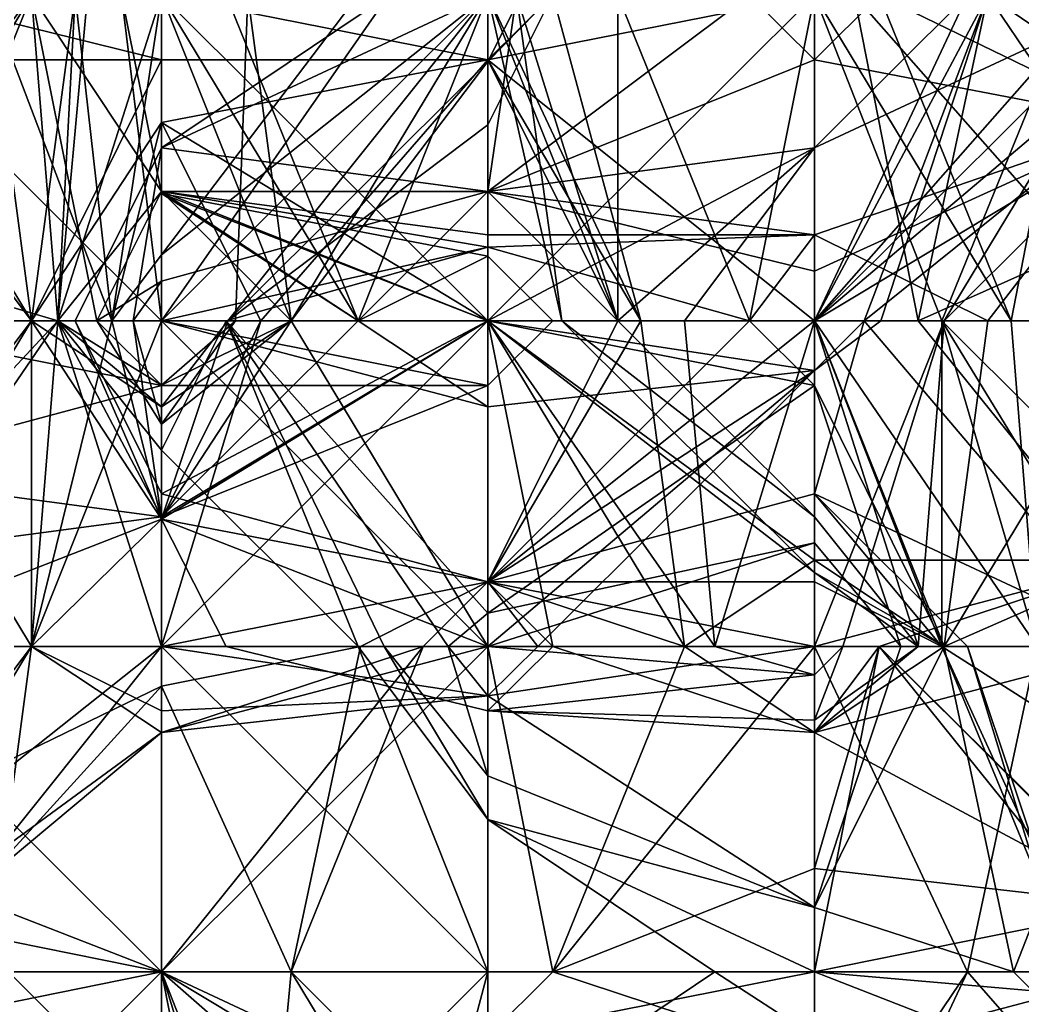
# Model space of a CAD drawing. Header units: metres. Extents: x 15 to 162, y 15 to 204.
# Drawn here: x 125.46 to 144.2, y 90.61 to 109.04 of the extents above; entities that cross this region are included whole.
import ezdxf

# ---------------------------------------------------------------- set-up
doc = ezdxf.new("R2010")
doc.units = ezdxf.units.M

msp = doc.modelspace()

# ---------------------------------------------------------------- linework, layer by layer
at = {"layer": 'fALFF_NINET_XXX_pre-post.nii', "color": 116, "linetype": 'CONTINUOUS'}
for points in [[(127.35656, 109.5, 23.612904), (122, 109.5, 18.429132), (128.1, 103.416664, 22.44163)], [(122, 109.5, 18.429132), (122, 103.416664, 20.847708), (128.1, 103.416664, 22.44163)], [(122, 104.65234, 112.16129), (125.67441, 109.5, 112.16129), (126.16258, 103.416664, 106.258064)], [(122, 103.416664, 115.75857), (125.67441, 109.5, 112.16129), (122, 104.65234, 112.16129)], [(122, 103.416664, 115.75857), (123.21031, 103.416664, 118.064514), (125.67441, 109.5, 112.16129)], [(122, 108.29299, 123.96774), (128.1, 108.29299, 129.87097), (123.21031, 109.5, 123.96774)], [(125.67441, 103.416664, 141.67741), (122, 109.5, 144.44263), (124.857376, 109.5, 141.67741)], [(122, 103.416664, 145.23329), (122, 109.5, 144.44263), (125.67441, 103.416664, 141.67741)], [(123.21031, 103.416664, 118.064514), (125.67441, 109.5, 118.064514), (125.67441, 109.5, 112.16129)], [(123.21031, 109.5, 123.96774), (125.67441, 109.5, 118.064514), (123.21031, 103.416664, 118.064514)], [(123.21031, 109.5, 123.96774), (128.1, 108.29299, 129.87097), (128.1, 109.5, 128.69969)], [(128.1, 109.5, 136.94547), (127.1707, 103.416664, 135.7742), (124.857376, 109.5, 141.67741)], [(124.857376, 109.5, 141.67741), (127.1707, 103.416664, 135.7742), (125.67441, 103.416664, 141.67741)], [(126.48717, 109.5, 59.032257), (127.1707, 103.416664, 53.129032), (125.67441, 103.416664, 59.032257)], [(125.67441, 103.416664, 59.032257), (126.16258, 103.416664, 64.935486), (126.48717, 109.5, 59.032257)], [(126.16258, 103.416664, 64.935486), (125.67441, 109.5, 64.935486), (126.48717, 109.5, 59.032257)], [(128.1, 105.83563, 70.83871), (128.1, 109.5, 67.28283), (125.67441, 109.5, 64.935486)], [(128.1, 105.83563, 70.83871), (125.67441, 109.5, 64.935486), (126.89195, 103.416664, 70.83871)], [(126.89195, 103.416664, 70.83871), (125.67441, 109.5, 64.935486), (126.16258, 103.416664, 64.935486)], [(125.67441, 109.5, 112.16129), (126.718605, 109.5, 106.258064), (126.16258, 103.416664, 106.258064)], [(128.1, 109.5, 101.52611), (128.1, 103.416664, 103.91071), (126.16258, 103.416664, 106.258064)], [(126.718605, 109.5, 106.258064), (128.1, 109.5, 101.52611), (126.16258, 103.416664, 106.258064)], [(128.1, 109.5, 56.684914), (127.1707, 103.416664, 53.129032), (126.48717, 109.5, 59.032257)], [(128.1, 109.5, 56.684914), (128.1, 104.65234, 53.129032), (127.1707, 103.416664, 53.129032)], [(128.1, 109.5, 136.94547), (128.1, 107.123695, 135.7742), (127.1707, 103.416664, 135.7742)], [(127.35656, 109.5, 23.612904), (128.1, 103.416664, 22.44163), (128.1, 105.79297, 23.612904)], [(128.1, 105.79297, 23.612904), (128.1, 109.5, 24.332357), (127.35656, 109.5, 23.612904)], [(134.2, 109.5, 25.960249), (128.1, 109.5, 24.332357), (131.7744, 103.416664, 29.516129)], [(128.1, 109.5, 24.332357), (128.1, 105.79297, 23.612904), (131.7744, 103.416664, 29.516129)], [(128.1, 104.65234, 53.129032), (131.7744, 109.5, 53.129032), (134.2, 109.5, 51.25411)], [(128.1, 104.65234, 53.129032), (134.2, 109.5, 51.25411), (128.1, 103.416664, 52.529488)], [(129.33907, 103.416664, 53.129032), (128.1, 103.416664, 52.529488), (134.2, 109.5, 51.25411)], [(131.7744, 109.5, 53.129032), (128.1, 104.65234, 53.129032), (128.1, 109.5, 56.684914)], [(128.1, 109.5, 67.28283), (128.1, 105.83563, 70.83871), (130.52559, 103.416664, 70.83871)], [(128.1, 109.5, 67.28283), (130.52559, 103.416664, 70.83871), (129.71283, 109.5, 64.935486)], [(134.2, 109.5, 81.44607), (128.1, 106.65044, 82.645164), (132.3414, 109.5, 82.645164)], [(134.2, 109.5, 81.44607), (134.2, 105.83563, 76.741936), (128.1, 106.65044, 82.645164)], [(132.3414, 109.5, 82.645164), (128.1, 106.65044, 82.645164), (128.1, 103.416664, 83.981995)], [(132.3414, 109.5, 82.645164), (128.1, 103.416664, 83.981995), (134.2, 109.5, 83.54448)], [(134.2, 109.5, 83.54448), (128.1, 103.416664, 83.981995), (134.2, 103.416664, 85.783195)], [(131.7744, 103.416664, 100.354836), (128.1, 109.5, 101.52611), (129.31032, 109.5, 100.354836)], [(128.1, 103.416664, 103.91071), (128.1, 109.5, 101.52611), (131.7744, 103.416664, 100.354836)], [(128.1, 109.5, 128.69969), (134.2, 108.29299, 129.87097), (134.2, 109.5, 128.69969)], [(128.1, 108.29299, 129.87097), (134.2, 108.29299, 129.87097), (128.1, 109.5, 128.69969)], [(128.1, 107.123695, 135.7742), (128.1, 109.5, 136.94547), (134.2, 103.416664, 138.5394)], [(128.1, 109.5, 136.94547), (134.2, 109.5, 136.94547), (134.2, 103.416664, 138.5394)], [(129.31032, 109.5, 100.354836), (134.2, 109.5, 97.21681), (131.7744, 103.416664, 100.354836)], [(134.2, 107.08103, 53.129032), (129.33907, 103.416664, 53.129032), (134.2, 109.5, 51.25411)], [(129.71283, 109.5, 64.935486), (129.48138, 103.416664, 64.935486), (130.52559, 103.416664, 59.032257)], [(129.71283, 109.5, 64.935486), (130.52559, 103.416664, 70.83871), (129.48138, 103.416664, 64.935486)], [(134.2, 109.5, 59.751713), (129.71283, 109.5, 64.935486), (130.52559, 103.416664, 59.032257)], [(134.2, 109.5, 59.751713), (130.52559, 103.416664, 59.032257), (134.2, 108.26432, 59.032257)], [(134.2, 109.5, 25.960249), (131.7744, 103.416664, 29.516129), (134.2, 105.83563, 29.516129)], [(134.2, 109.5, 97.21681), (134.2, 103.416664, 98.79404), (131.7744, 103.416664, 100.354836)], [(140.3, 108.29299, 23.612904), (139.08969, 109.5, 23.612904), (134.2, 105.83563, 29.516129)], [(134.2, 105.83563, 29.516129), (139.08969, 109.5, 23.612904), (134.2, 109.5, 25.960249)], [(134.2, 107.08103, 53.129032), (134.2, 109.5, 51.25411), (135.40805, 109.5, 53.129032)], [(134.2, 108.26432, 59.032257), (134.2, 107.08103, 53.129032), (135.40805, 109.5, 53.129032)], [(134.81953, 109.5, 59.032257), (134.2, 108.26432, 59.032257), (135.40805, 109.5, 53.129032)], [(134.2, 108.26432, 59.032257), (134.81953, 109.5, 59.032257), (134.2, 109.5, 59.751713)], [(134.2, 105.83563, 76.741936), (134.2, 109.5, 81.44607), (134.73102, 109.5, 82.645164)], [(134.2, 105.83563, 76.741936), (134.73102, 109.5, 82.645164), (136.6256, 103.416664, 76.741936)], [(135.58139, 103.416664, 82.645164), (134.73102, 109.5, 82.645164), (134.2, 109.5, 83.54448)], [(134.2, 103.416664, 85.783195), (135.58139, 103.416664, 82.645164), (134.2, 109.5, 83.54448)], [(140.3, 103.416664, 99.15575), (134.2, 103.416664, 98.79404), (140.3, 109.5, 97.21681)], [(140.3, 109.5, 97.21681), (134.2, 103.416664, 98.79404), (134.2, 109.5, 97.21681)], [(134.2, 109.5, 128.69969), (134.2, 108.29299, 129.87097), (136.6256, 103.416664, 129.87097)], [(134.2, 109.5, 128.69969), (136.6256, 103.416664, 129.87097), (136.6256, 109.5, 123.96774)], [(137.05737, 103.416664, 135.7742), (135.41031, 109.5, 135.7742), (134.2, 108.29299, 129.87097)], [(135.41031, 109.5, 135.7742), (140.3, 109.5, 131.04224), (134.2, 108.29299, 129.87097)], [(140.3, 109.5, 131.04224), (140.3, 103.416664, 133.42685), (134.2, 108.29299, 129.87097)], [(137.05737, 103.416664, 135.7742), (134.2, 109.5, 136.94547), (135.41031, 109.5, 135.7742)], [(134.2, 103.416664, 138.5394), (134.2, 109.5, 136.94547), (137.05737, 103.416664, 135.7742)], [(136.6256, 103.416664, 76.741936), (134.73102, 109.5, 82.645164), (135.58139, 103.416664, 82.645164)], [(136.6256, 109.5, 123.96774), (139.08969, 103.416664, 123.96774), (140.3, 109.5, 119.26361)], [(136.6256, 109.5, 123.96774), (136.6256, 103.416664, 129.87097), (139.08969, 103.416664, 123.96774)], [(140.3, 108.29299, 23.612904), (140.3, 109.5, 22.44163), (139.08969, 109.5, 23.612904)], [(140.3, 109.5, 119.26361), (139.08969, 103.416664, 123.96774), (140.3, 103.416664, 122.79647)], [(140.3, 108.29299, 23.612904), (141.51031, 109.5, 23.612904), (140.3, 109.5, 22.44163)], [(141.51031, 109.5, 23.612904), (140.3, 108.29299, 23.612904), (146.4, 107.123695, 29.516129)], [(140.3, 106.65044, 70.83871), (143.15738, 109.5, 70.83871), (146.4, 109.5, 69.66964)], [(140.3, 106.65044, 70.83871), (146.4, 109.5, 69.66964), (140.3, 103.416664, 69.27791)], [(142.7256, 103.416664, 70.83871), (140.3, 103.416664, 69.27791), (146.4, 109.5, 69.66964)], [(146.4, 108.57324, 76.741936), (145.65656, 109.5, 76.741936), (140.3, 103.416664, 73.18605)], [(140.3, 106.65044, 70.83871), (140.3, 103.416664, 73.18605), (143.15738, 109.5, 70.83871)], [(145.65656, 109.5, 76.741936), (143.15738, 109.5, 70.83871), (140.3, 103.416664, 73.18605)], [(143.54263, 109.5, 100.354836), (141.53906, 103.416664, 100.354836), (140.3, 103.416664, 99.15575)], [(140.3, 109.5, 97.21681), (143.54263, 109.5, 100.354836), (140.3, 103.416664, 99.15575)], [(142.68282, 103.416664, 123.96774), (140.3, 109.5, 119.26361), (140.3, 103.416664, 122.79647)], [(142.68282, 103.416664, 123.96774), (145.16093, 109.5, 123.96774), (140.3, 109.5, 119.26361)], [(143.97441, 103.416664, 129.87097), (140.3, 109.5, 131.04224), (141.51031, 109.5, 129.87097)], [(140.3, 103.416664, 133.42685), (140.3, 109.5, 131.04224), (143.97441, 103.416664, 129.87097)], [(143.54263, 109.5, 112.16129), (141.04344, 109.5, 118.064514), (142.23743, 103.416664, 118.064514)], [(142.23743, 103.416664, 118.064514), (141.04344, 109.5, 118.064514), (146.4, 103.416664, 123.06842)], [(141.04344, 109.5, 118.064514), (146.4, 109.5, 123.24828), (146.4, 103.416664, 123.06842)], [(146.4, 107.56787, 106.258064), (141.2293, 103.416664, 106.258064), (143.54263, 109.5, 100.354836)], [(141.2293, 103.416664, 106.258064), (141.53906, 103.416664, 100.354836), (143.54263, 109.5, 100.354836)], [(141.51031, 109.5, 23.612904), (146.4, 107.123695, 29.516129), (146.4, 109.5, 28.344852)], [(143.97441, 103.416664, 129.87097), (141.51031, 109.5, 129.87097), (145.16093, 109.5, 123.96774)], [(146.4, 105.27018, 112.16129), (143.54263, 109.5, 112.16129), (142.23743, 103.416664, 118.064514)], [(142.68282, 103.416664, 123.96774), (143.97441, 103.416664, 129.87097), (145.16093, 109.5, 123.96774)], [(146.4, 107.08103, 70.83871), (142.7256, 103.416664, 70.83871), (146.4, 109.5, 69.66964)], [(146.4, 107.56787, 106.258064), (143.54263, 109.5, 100.354836), (146.4, 109.5, 103.12004)], [(146.4, 105.27018, 112.16129), (146.4, 109.5, 109.39609), (143.54263, 109.5, 112.16129)], [(146.4, 107.08103, 70.83871), (146.4, 108.57324, 76.741936), (140.3, 103.416664, 73.18605)], [(122, 108.29299, 123.96774), (125.67441, 103.416664, 129.87097), (128.1, 108.29299, 129.87097)], [(122, 108.29299, 123.96774), (122, 103.416664, 126.315094), (125.67441, 103.416664, 129.87097)], [(128.1, 108.29299, 129.87097), (125.67441, 103.416664, 129.87097), (128.1, 107.123695, 135.7742)], [(129.95859, 103.416664, 135.7742), (134.2, 108.29299, 129.87097), (128.1, 107.123695, 135.7742)], [(128.1, 107.123695, 135.7742), (134.2, 108.29299, 129.87097), (128.1, 108.29299, 129.87097)], [(129.33907, 103.416664, 53.129032), (134.2, 108.26432, 59.032257), (130.52559, 103.416664, 59.032257)], [(129.33907, 103.416664, 53.129032), (134.2, 107.08103, 53.129032), (134.2, 108.26432, 59.032257)], [(129.95859, 103.416664, 135.7742), (134.2, 103.416664, 133.00899), (134.2, 108.29299, 129.87097)], [(140.3, 108.29299, 23.612904), (134.2, 105.83563, 29.516129), (140.3, 104.34342, 29.516129)], [(137.05737, 103.416664, 135.7742), (134.2, 108.29299, 129.87097), (134.2, 103.416664, 133.00899)], [(136.6256, 103.416664, 129.87097), (134.2, 108.29299, 129.87097), (140.3, 103.416664, 133.42685)], [(140.3, 108.29299, 23.612904), (140.3, 104.34342, 29.516129), (146.4, 107.123695, 29.516129)], [(146.4, 103.416664, 111.26197), (141.2293, 103.416664, 106.258064), (146.4, 107.56787, 106.258064)], [(125.67441, 103.416664, 129.87097), (127.1707, 103.416664, 135.7742), (128.1, 107.123695, 135.7742)], [(128.1, 107.123695, 135.7742), (134.2, 103.416664, 138.5394), (129.95859, 103.416664, 135.7742)], [(143.54263, 103.416664, 35.419353), (146.4, 107.123695, 29.516129), (140.3, 105.02509, 35.419353)], [(140.3, 105.02509, 35.419353), (146.4, 107.123695, 29.516129), (140.3, 104.34342, 29.516129)], [(146.4, 107.08103, 70.83871), (140.3, 103.416664, 73.18605), (142.7256, 103.416664, 70.83871)], [(143.54263, 103.416664, 35.419353), (146.4, 103.416664, 31.314768), (146.4, 107.123695, 29.516129)], [(127.56898, 103.416664, 76.741936), (126.48717, 103.416664, 82.645164), (128.1, 106.65044, 82.645164)], [(126.48717, 103.416664, 82.645164), (128.1, 103.416664, 83.981995), (128.1, 106.65044, 82.645164)], [(128.1, 104.15808, 76.741936), (127.56898, 103.416664, 76.741936), (128.1, 106.65044, 82.645164)], [(134.2, 105.83563, 76.741936), (128.1, 104.15808, 76.741936), (128.1, 106.65044, 82.645164)], [(136.6256, 103.416664, 76.741936), (140.3, 106.65044, 70.83871), (134.2, 105.83563, 76.741936)], [(137.8744, 103.416664, 70.83871), (134.2, 103.416664, 74.39459), (140.3, 106.65044, 70.83871)], [(134.2, 103.416664, 74.39459), (134.2, 105.83563, 76.741936), (140.3, 106.65044, 70.83871)], [(136.6256, 103.416664, 76.741936), (140.3, 103.416664, 73.18605), (140.3, 106.65044, 70.83871)], [(140.3, 103.416664, 69.27791), (137.8744, 103.416664, 70.83871), (140.3, 106.65044, 70.83871)], [(128.1, 103.416664, 33.07201), (126.16258, 103.416664, 35.419353), (128.1, 105.83563, 35.419353)], [(126.16258, 103.416664, 35.419353), (128.1, 103.416664, 40.151306), (128.1, 105.83563, 35.419353)], [(128.1, 105.83563, 70.83871), (126.89195, 103.416664, 70.83871), (128.1, 104.15808, 76.741936)], [(131.7744, 103.416664, 29.516129), (128.1, 103.416664, 33.07201), (128.1, 105.83563, 35.419353)], [(131.7744, 103.416664, 29.516129), (128.1, 105.83563, 35.419353), (134.2, 105.83563, 29.516129)], [(134.2, 105.83563, 29.516129), (128.1, 105.83563, 35.419353), (134.2, 105.02509, 35.419353)], [(128.1, 103.416664, 40.151306), (134.2, 104.79428, 41.322582), (128.1, 105.83563, 35.419353)], [(128.1, 105.83563, 35.419353), (134.2, 104.79428, 41.322582), (134.2, 105.02509, 35.419353)], [(134.2, 103.416664, 74.39459), (130.52559, 103.416664, 70.83871), (128.1, 105.83563, 70.83871)], [(134.2, 103.416664, 74.39459), (128.1, 105.83563, 70.83871), (134.2, 105.83563, 76.741936)], [(134.2, 105.83563, 76.741936), (128.1, 105.83563, 70.83871), (128.1, 104.15808, 76.741936)], [(134.2, 103.416664, 22.44163), (128.1, 105.79297, 23.612904), (128.1, 103.416664, 22.44163)], [(134.2, 104.62367, 23.612904), (128.1, 105.79297, 23.612904), (134.2, 103.416664, 22.44163)], [(128.1, 105.79297, 23.612904), (134.2, 104.62367, 23.612904), (131.7744, 103.416664, 29.516129)], [(140.3, 104.34342, 29.516129), (134.2, 105.83563, 29.516129), (140.3, 105.02509, 35.419353)], [(134.2, 105.83563, 29.516129), (134.2, 105.02509, 35.419353), (140.3, 105.02509, 35.419353)], [(146.4, 105.27018, 112.16129), (142.23743, 103.416664, 118.064514), (146.4, 103.416664, 113.06061)], [(139.08969, 103.416664, 41.322582), (140.3, 105.02509, 35.419353), (134.2, 104.79428, 41.322582)], [(134.2, 104.79428, 41.322582), (140.3, 105.02509, 35.419353), (134.2, 105.02509, 35.419353)], [(139.08969, 103.416664, 41.322582), (140.3, 103.416664, 40.151306), (140.3, 105.02509, 35.419353)], [(143.54263, 103.416664, 35.419353), (140.3, 105.02509, 35.419353), (140.3, 103.416664, 40.151306)], [(128.1, 103.416664, 40.151306), (129.31032, 103.416664, 41.322582), (134.2, 104.79428, 41.322582)], [(129.31032, 103.416664, 41.322582), (134.2, 103.416664, 42.659412), (134.2, 104.79428, 41.322582)], [(139.08969, 103.416664, 41.322582), (134.2, 104.79428, 41.322582), (134.2, 103.416664, 42.659412)], [(122, 104.65234, 112.16129), (126.16258, 103.416664, 106.258064), (122, 103.416664, 111.26197)], [(128.1, 103.416664, 52.529488), (127.1707, 103.416664, 53.129032), (128.1, 104.65234, 53.129032)], [(134.2, 103.416664, 24.78418), (131.7744, 103.416664, 29.516129), (134.2, 104.62367, 23.612904)], [(135.41031, 103.416664, 23.612904), (134.2, 104.62367, 23.612904), (134.2, 103.416664, 22.44163)], [(135.41031, 103.416664, 23.612904), (134.2, 103.416664, 24.78418), (134.2, 104.62367, 23.612904)], [(126.89195, 103.416664, 70.83871), (127.56898, 103.416664, 76.741936), (128.1, 104.15808, 76.741936)], [(122, 103.416664, 20.847708), (128.1, 102.20966, 23.612904), (128.1, 103.416664, 22.44163)], [(122, 100.5671, 23.612904), (128.1, 102.20966, 23.612904), (122, 103.416664, 20.847708)], [(128.1, 99.7523, 29.516129), (122, 98.94176, 29.516129), (126.16258, 103.416664, 35.419353)], [(122, 98.94176, 29.516129), (122, 97.333336, 31.863476), (126.16258, 103.416664, 35.419353)], [(122, 97.333336, 31.863476), (128.1, 97.333336, 31.863476), (126.16258, 103.416664, 35.419353)], [(125.67441, 97.333336, 106.258064), (122, 103.416664, 111.26197), (126.16258, 103.416664, 106.258064)], [(122, 97.333336, 109.81394), (122, 103.416664, 111.26197), (125.67441, 97.333336, 106.258064)], [(122, 98.56901, 129.87097), (125.67441, 103.416664, 129.87097), (122, 103.416664, 126.315094)], [(128.1, 99.70963, 135.7742), (125.67441, 103.416664, 129.87097), (122, 97.333336, 131.07005)], [(122, 98.56901, 129.87097), (122, 97.333336, 131.07005), (125.67441, 103.416664, 129.87097)], [(125.67441, 97.333336, 141.67741), (122, 103.416664, 145.23329), (125.67441, 103.416664, 141.67741)], [(122, 97.333336, 145.23329), (122, 103.416664, 145.23329), (125.67441, 97.333336, 141.67741)], [(128.1, 99.70963, 53.129032), (128.1, 101.80824, 59.032257), (125.67441, 103.416664, 59.032257)], [(127.1707, 103.416664, 53.129032), (128.1, 99.70963, 53.129032), (125.67441, 103.416664, 59.032257)], [(125.67441, 103.416664, 59.032257), (128.1, 101.80824, 59.032257), (126.16258, 103.416664, 64.935486)], [(128.1, 103.416664, 103.91071), (128.1, 97.333336, 104.921234), (125.67441, 97.333336, 106.258064)], [(126.16258, 103.416664, 106.258064), (128.1, 103.416664, 103.91071), (125.67441, 97.333336, 106.258064)], [(128.1, 99.70963, 135.7742), (127.1707, 103.416664, 135.7742), (125.67441, 103.416664, 129.87097)], [(128.1, 99.70963, 135.7742), (125.67441, 97.333336, 141.67741), (127.1707, 103.416664, 135.7742)], [(127.1707, 103.416664, 135.7742), (125.67441, 97.333336, 141.67741), (125.67441, 103.416664, 141.67741)], [(128.1, 99.7523, 29.516129), (126.16258, 103.416664, 35.419353), (128.1, 103.416664, 33.07201)], [(128.1, 100.9977, 35.419353), (126.16258, 103.416664, 35.419353), (128.1, 97.333336, 31.863476)], [(128.1, 100.9977, 35.419353), (128.1, 103.416664, 40.151306), (126.16258, 103.416664, 35.419353)], [(128.1, 101.80824, 59.032257), (128.1, 102.21192, 64.935486), (126.16258, 103.416664, 64.935486)], [(126.16258, 103.416664, 64.935486), (128.1, 102.21192, 64.935486), (126.89195, 103.416664, 70.83871)], [(128.1, 99.70963, 76.741936), (128.1, 100.1829, 82.645164), (126.48717, 103.416664, 82.645164)], [(127.56898, 103.416664, 76.741936), (128.1, 99.70963, 76.741936), (126.48717, 103.416664, 82.645164)], [(128.1, 100.1829, 82.645164), (128.1, 103.416664, 83.981995), (126.48717, 103.416664, 82.645164)], [(128.1, 102.21192, 64.935486), (128.1, 101.48454, 70.83871), (126.89195, 103.416664, 70.83871)], [(126.89195, 103.416664, 70.83871), (128.1, 101.48454, 70.83871), (127.56898, 103.416664, 76.741936)], [(128.1, 103.416664, 52.529488), (128.1, 99.70963, 53.129032), (127.1707, 103.416664, 53.129032)], [(128.1, 101.48454, 70.83871), (128.1, 99.70963, 76.741936), (127.56898, 103.416664, 76.741936)], [(128.1, 103.416664, 22.44163), (134.2, 102.20966, 23.612904), (134.2, 103.416664, 22.44163)], [(128.1, 102.20966, 23.612904), (134.2, 102.20966, 23.612904), (128.1, 103.416664, 22.44163)], [(134.2, 103.416664, 24.78418), (128.1, 99.7523, 29.516129), (131.7744, 103.416664, 29.516129)], [(134.2, 103.416664, 24.78418), (134.2, 102.20966, 23.612904), (128.1, 99.7523, 29.516129)], [(128.1, 99.7523, 29.516129), (128.1, 103.416664, 33.07201), (131.7744, 103.416664, 29.516129)], [(128.1, 100.9977, 35.419353), (129.31032, 103.416664, 41.322582), (128.1, 103.416664, 40.151306)], [(128.1, 100.9977, 35.419353), (131.7744, 97.333336, 35.419353), (129.31032, 103.416664, 41.322582)], [(128.1, 103.416664, 52.529488), (129.33907, 103.416664, 53.129032), (128.1, 99.70963, 53.129032)], [(128.1, 101.80824, 59.032257), (128.1, 99.70963, 53.129032), (129.33907, 103.416664, 53.129032)], [(130.52559, 103.416664, 59.032257), (128.1, 101.80824, 59.032257), (129.33907, 103.416664, 53.129032)], [(128.1, 102.21192, 64.935486), (128.1, 101.80824, 59.032257), (130.52559, 103.416664, 59.032257)], [(129.48138, 103.416664, 64.935486), (128.1, 102.21192, 64.935486), (130.52559, 103.416664, 59.032257)], [(128.1, 101.48454, 70.83871), (128.1, 102.21192, 64.935486), (129.48138, 103.416664, 64.935486)], [(130.52559, 103.416664, 70.83871), (128.1, 101.48454, 70.83871), (129.48138, 103.416664, 64.935486)], [(130.52559, 103.416664, 70.83871), (134.2, 97.333336, 73.603905), (128.1, 99.70963, 76.741936)], [(130.52559, 103.416664, 70.83871), (128.1, 99.70963, 76.741936), (128.1, 101.48454, 70.83871)], [(128.1, 100.1829, 82.645164), (134.2, 98.54034, 82.645164), (134.2, 103.416664, 85.783195)], [(128.1, 103.416664, 83.981995), (128.1, 100.1829, 82.645164), (134.2, 103.416664, 85.783195)], [(134.2, 101.80824, 100.354836), (128.1, 103.416664, 103.91071), (131.7744, 103.416664, 100.354836)], [(134.2, 101.80824, 100.354836), (134.2, 97.333336, 105.538605), (128.1, 103.416664, 103.91071)], [(134.2, 97.333336, 105.538605), (128.1, 97.333336, 104.921234), (128.1, 103.416664, 103.91071)], [(134.2, 103.416664, 133.00899), (129.95859, 103.416664, 135.7742), (128.1, 99.70963, 135.7742)], [(134.2, 98.54034, 129.87097), (134.2, 103.416664, 133.00899), (128.1, 99.70963, 135.7742)], [(129.95859, 103.416664, 135.7742), (128.1, 97.333336, 136.94547), (128.1, 99.70963, 135.7742)], [(129.95859, 103.416664, 135.7742), (134.2, 103.416664, 138.5394), (128.1, 97.333336, 136.94547)], [(134.2, 103.416664, 138.5394), (134.2, 97.333336, 139.33008), (128.1, 97.333336, 136.94547)], [(131.7744, 97.333336, 35.419353), (132.26257, 97.333336, 41.322582), (129.31032, 103.416664, 41.322582)], [(134.2, 97.95117, 47.225807), (134.2, 103.416664, 42.659412), (129.31032, 103.416664, 41.322582)], [(134.2, 97.95117, 47.225807), (129.31032, 103.416664, 41.322582), (133.45656, 97.333336, 47.225807)], [(133.45656, 97.333336, 47.225807), (129.31032, 103.416664, 41.322582), (132.26257, 97.333336, 41.322582)], [(130.52559, 103.416664, 70.83871), (134.2, 103.416664, 74.39459), (134.2, 97.333336, 73.603905)], [(134.2, 103.416664, 98.79404), (134.2, 101.80824, 100.354836), (131.7744, 103.416664, 100.354836)], [(134.2, 102.20966, 23.612904), (135.41031, 103.416664, 23.612904), (134.2, 103.416664, 22.44163)], [(134.2, 102.20966, 23.612904), (134.2, 103.416664, 24.78418), (135.41031, 103.416664, 23.612904)], [(134.2, 103.416664, 42.659412), (140.3, 102.20966, 41.322582), (139.08969, 103.416664, 41.322582)], [(134.2, 103.416664, 42.659412), (134.2, 97.95117, 47.225807), (140.3, 102.20966, 41.322582)], [(134.2, 103.416664, 74.39459), (138.4414, 97.333336, 70.83871), (134.2, 97.333336, 73.603905)], [(134.2, 103.416664, 74.39459), (137.8744, 103.416664, 70.83871), (138.4414, 97.333336, 70.83871)], [(135.41031, 97.333336, 82.645164), (137.8744, 97.333336, 88.548386), (134.2, 103.416664, 85.783195)], [(135.41031, 97.333336, 82.645164), (134.2, 103.416664, 85.783195), (134.2, 98.54034, 82.645164)], [(137.8744, 97.333336, 88.548386), (140.3, 98.94176, 88.548386), (134.2, 103.416664, 85.783195)], [(135.58139, 103.416664, 82.645164), (134.2, 103.416664, 85.783195), (140.3, 98.71095, 82.645164)], [(140.3, 98.94176, 88.548386), (140.3, 98.71095, 82.645164), (134.2, 103.416664, 85.783195)], [(134.2, 103.416664, 98.79404), (140.3, 103.416664, 99.15575), (140.3, 102.48991, 100.354836)], [(134.2, 101.80824, 100.354836), (134.2, 103.416664, 98.79404), (140.3, 102.48991, 100.354836)], [(140.3, 103.416664, 122.79647), (139.08969, 103.416664, 123.96774), (134.2, 98.54034, 123.96774)], [(140.3, 103.416664, 122.79647), (134.2, 98.54034, 123.96774), (140.3, 98.54034, 118.064514)], [(134.2, 98.54034, 129.87097), (134.2, 98.54034, 123.96774), (139.08969, 103.416664, 123.96774)], [(136.6256, 103.416664, 129.87097), (134.2, 98.54034, 129.87097), (139.08969, 103.416664, 123.96774)], [(140.3, 103.416664, 133.42685), (140.3, 97.333336, 133.89928), (134.2, 98.54034, 129.87097)], [(140.3, 103.416664, 133.42685), (134.2, 98.54034, 129.87097), (136.6256, 103.416664, 129.87097)], [(134.2, 103.416664, 133.00899), (134.2, 98.54034, 129.87097), (137.05737, 103.416664, 135.7742)], [(137.8744, 97.333336, 135.7742), (137.05737, 103.416664, 135.7742), (134.2, 98.54034, 129.87097)], [(137.8744, 97.333336, 135.7742), (134.2, 103.416664, 138.5394), (137.05737, 103.416664, 135.7742)], [(134.2, 97.333336, 139.33008), (134.2, 103.416664, 138.5394), (137.8744, 97.333336, 135.7742)], [(135.58139, 103.416664, 82.645164), (140.3, 99.7523, 76.741936), (136.6256, 103.416664, 76.741936)], [(135.58139, 103.416664, 82.645164), (140.3, 98.71095, 82.645164), (140.3, 99.7523, 76.741936)], [(140.3, 103.416664, 73.18605), (136.6256, 103.416664, 76.741936), (140.3, 99.7523, 76.741936)], [(137.8744, 103.416664, 70.83871), (140.3, 103.416664, 69.27791), (138.4414, 97.333336, 70.83871)], [(140.3, 103.416664, 69.27791), (140.3, 97.333336, 69.63962), (138.4414, 97.333336, 70.83871)], [(140.3, 103.416664, 40.151306), (139.08969, 103.416664, 41.322582), (140.3, 102.20966, 41.322582)], [(140.3, 103.416664, 40.151306), (140.3, 102.20966, 41.322582), (142.7256, 97.333336, 41.322582)], [(140.3, 103.416664, 40.151306), (142.7256, 97.333336, 41.322582), (143.54263, 103.416664, 35.419353)], [(142.7256, 103.416664, 70.83871), (140.83102, 97.333336, 70.83871), (140.3, 97.333336, 69.63962)], [(140.3, 103.416664, 69.27791), (142.7256, 103.416664, 70.83871), (140.3, 97.333336, 69.63962)], [(140.3, 103.416664, 73.18605), (140.3, 99.7523, 76.741936), (142.23743, 97.333336, 76.741936)], [(140.3, 103.416664, 73.18605), (142.23743, 97.333336, 76.741936), (142.7256, 103.416664, 70.83871)], [(140.3, 103.416664, 99.15575), (141.53906, 103.416664, 100.354836), (140.3, 102.48991, 100.354836)], [(140.3, 102.48991, 106.258064), (140.3, 102.48991, 100.354836), (141.53906, 103.416664, 100.354836)], [(141.2293, 103.416664, 106.258064), (140.3, 102.48991, 106.258064), (141.53906, 103.416664, 100.354836)], [(141.2293, 103.416664, 106.258064), (146.4, 97.333336, 110.82446), (140.3, 100.1829, 112.16129)], [(141.2293, 103.416664, 106.258064), (140.3, 100.1829, 112.16129), (140.3, 102.48991, 106.258064)], [(142.68282, 97.333336, 118.064514), (140.3, 103.416664, 122.79647), (140.3, 98.54034, 118.064514)], [(142.68282, 97.333336, 118.064514), (142.68282, 103.416664, 123.96774), (140.3, 103.416664, 122.79647)], [(144.46259, 97.333336, 129.87097), (140.3, 103.416664, 133.42685), (143.97441, 103.416664, 129.87097)], [(140.3, 97.333336, 133.89928), (140.3, 103.416664, 133.42685), (144.46259, 97.333336, 129.87097)], [(142.7256, 103.416664, 70.83871), (142.23743, 97.333336, 76.741936), (140.83102, 97.333336, 70.83871)], [(141.2293, 103.416664, 106.258064), (146.4, 103.416664, 111.26197), (146.4, 97.333336, 110.82446)], [(142.23743, 103.416664, 118.064514), (146.4, 98.26009, 118.064514), (146.4, 103.416664, 113.06061)], [(146.4, 98.26009, 118.064514), (142.23743, 103.416664, 118.064514), (146.4, 103.416664, 123.06842)], [(142.68282, 97.333336, 118.064514), (146.4, 97.333336, 121.6618), (142.68282, 103.416664, 123.96774)], [(146.4, 99.70963, 123.96774), (142.68282, 103.416664, 123.96774), (146.4, 97.333336, 121.6618)], [(146.4, 99.70963, 123.96774), (144.46259, 97.333336, 129.87097), (142.68282, 103.416664, 123.96774)], [(142.68282, 103.416664, 123.96774), (144.46259, 97.333336, 129.87097), (143.97441, 103.416664, 129.87097)], [(146.4, 103.416664, 31.314768), (142.7256, 97.333336, 35.419353), (146.4, 97.333336, 31.863476)], [(143.54263, 103.416664, 35.419353), (142.7256, 97.333336, 35.419353), (146.4, 103.416664, 31.314768)], [(143.54263, 103.416664, 35.419353), (142.7256, 97.333336, 41.322582), (142.7256, 97.333336, 35.419353)], [(134.2, 97.333336, 105.538605), (140.3, 102.48991, 106.258064), (135.1293, 97.333336, 106.258064)], [(134.2, 97.333336, 105.538605), (134.2, 101.80824, 100.354836), (140.3, 102.48991, 106.258064)], [(134.2, 101.80824, 100.354836), (140.3, 102.48991, 100.354836), (140.3, 102.48991, 106.258064)], [(135.1293, 97.333336, 106.258064), (140.3, 102.48991, 106.258064), (134.2, 98.54034, 112.16129)], [(140.3, 102.48991, 106.258064), (140.3, 100.1829, 112.16129), (134.2, 98.54034, 112.16129)], [(128.1, 102.20966, 23.612904), (122, 100.5671, 23.612904), (128.1, 99.7523, 29.516129)], [(134.2, 102.20966, 23.612904), (128.1, 102.20966, 23.612904), (128.1, 99.7523, 29.516129)], [(134.2, 97.95117, 47.225807), (140.3, 99.26546, 47.225807), (140.3, 102.20966, 41.322582)], [(141.91283, 97.333336, 47.225807), (142.7256, 97.333336, 41.322582), (140.3, 102.20966, 41.322582)], [(140.3, 99.26546, 47.225807), (141.91283, 97.333336, 47.225807), (140.3, 102.20966, 41.322582)], [(128.1, 97.333336, 31.863476), (131.7744, 97.333336, 35.419353), (128.1, 100.9977, 35.419353)], [(122, 100.5671, 23.612904), (122, 98.94176, 29.516129), (128.1, 99.7523, 29.516129)], [(134.2, 98.54034, 82.645164), (128.1, 100.1829, 82.645164), (128.1, 99.70963, 76.741936)], [(140.3, 100.1829, 112.16129), (140.3, 98.54034, 118.064514), (134.2, 98.54034, 112.16129)], [(140.3, 100.1829, 112.16129), (146.4, 97.333336, 110.82446), (143.15738, 97.333336, 112.16129)], [(142.68282, 97.333336, 118.064514), (140.3, 100.1829, 112.16129), (143.15738, 97.333336, 112.16129)], [(142.68282, 97.333336, 118.064514), (140.3, 98.54034, 118.064514), (140.3, 100.1829, 112.16129)], [(128.1, 99.70963, 135.7742), (122, 97.333336, 131.07005), (128.1, 97.333336, 133.46825)], [(128.1, 99.70963, 135.7742), (128.1, 97.333336, 136.94547), (125.67441, 97.333336, 141.67741)], [(128.1, 99.70963, 76.741936), (134.2, 97.333336, 73.603905), (129.31032, 97.333336, 76.741936)], [(134.2, 97.333336, 81.473885), (128.1, 99.70963, 76.741936), (129.31032, 97.333336, 76.741936)], [(134.2, 97.333336, 81.473885), (134.2, 98.54034, 82.645164), (128.1, 99.70963, 76.741936)], [(134.2, 98.54034, 129.87097), (128.1, 99.70963, 135.7742), (128.1, 97.333336, 133.46825)], [(142.23743, 97.333336, 82.645164), (142.23743, 97.333336, 76.741936), (140.3, 99.7523, 76.741936)], [(140.3, 98.71095, 82.645164), (142.23743, 97.333336, 82.645164), (140.3, 99.7523, 76.741936)], [(140.3, 99.26546, 47.225807), (134.2, 97.95117, 47.225807), (134.2, 97.333336, 47.82535)], [(140.3, 97.333336, 51.957756), (140.3, 99.26546, 47.225807), (134.2, 97.333336, 47.82535)], [(141.91283, 97.333336, 47.225807), (140.3, 99.26546, 47.225807), (140.3, 97.333336, 51.957756)], [(137.8744, 97.333336, 88.548386), (140.3, 97.333336, 93.280334), (140.3, 98.94176, 88.548386)], [(140.3, 98.94176, 88.548386), (142.7256, 97.333336, 88.548386), (140.3, 98.71095, 82.645164)], [(140.3, 97.333336, 93.280334), (141.51031, 97.333336, 94.451614), (146.4, 98.94176, 94.451614)], [(140.3, 97.333336, 93.280334), (146.4, 98.94176, 94.451614), (140.3, 98.94176, 88.548386)], [(142.7256, 97.333336, 88.548386), (140.3, 98.94176, 88.548386), (146.4, 98.94176, 94.451614)], [(141.51031, 97.333336, 94.451614), (146.4, 97.333336, 96.798965), (146.4, 98.94176, 94.451614)], [(146.4, 97.333336, 92.10427), (142.7256, 97.333336, 88.548386), (146.4, 98.94176, 94.451614)], [(142.7256, 97.333336, 88.548386), (142.23743, 97.333336, 82.645164), (140.3, 98.71095, 82.645164)], [(134.2, 98.54034, 129.87097), (128.1, 97.333336, 133.46825), (131.81718, 97.333336, 129.87097)], [(132.98969, 97.333336, 123.96774), (134.2, 98.54034, 129.87097), (131.81718, 97.333336, 129.87097)], [(134.2, 97.333336, 109.85534), (134.2, 98.54034, 112.16129), (132.98969, 97.333336, 112.16129)], [(132.98969, 97.333336, 112.16129), (134.2, 98.54034, 118.064514), (132.98969, 97.333336, 118.064514)], [(134.2, 98.54034, 112.16129), (134.2, 98.54034, 118.064514), (132.98969, 97.333336, 112.16129)], [(132.98969, 97.333336, 118.064514), (134.2, 98.54034, 123.96774), (132.98969, 97.333336, 123.96774)], [(134.2, 98.54034, 118.064514), (134.2, 98.54034, 123.96774), (132.98969, 97.333336, 118.064514)], [(134.2, 98.54034, 123.96774), (134.2, 98.54034, 129.87097), (132.98969, 97.333336, 123.96774)], [(135.41031, 97.333336, 82.645164), (134.2, 98.54034, 82.645164), (134.2, 97.333336, 81.473885)], [(135.1293, 97.333336, 106.258064), (134.2, 98.54034, 112.16129), (134.2, 97.333336, 109.85534)], [(134.2, 98.54034, 112.16129), (140.3, 98.54034, 118.064514), (134.2, 98.54034, 118.064514)], [(140.3, 98.54034, 118.064514), (134.2, 98.54034, 123.96774), (134.2, 98.54034, 118.064514)], [(140.3, 97.333336, 133.89928), (137.8744, 97.333336, 135.7742), (134.2, 98.54034, 129.87097)], [(133.45656, 97.333336, 47.225807), (134.2, 97.333336, 47.82535), (134.2, 97.95117, 47.225807)], [(125.24262, 91.25, 35.419353), (128.1, 91.25, 32.65416), (122, 97.333336, 31.863476)], [(128.1, 91.25, 32.65416), (128.1, 97.333336, 31.863476), (122, 97.333336, 31.863476)], [(125.67441, 97.333336, 106.258064), (128.1, 95.724915, 112.16129), (122, 91.25, 111.64739)], [(125.67441, 97.333336, 106.258064), (122, 91.25, 111.64739), (122, 97.333336, 109.81394)], [(128.1, 97.333336, 133.46825), (122, 97.333336, 131.07005), (123.23906, 91.25, 135.7742)], [(124.857376, 91.25, 141.67741), (125.67441, 97.333336, 141.67741), (122, 92.48568, 135.7742)], [(125.67441, 97.333336, 141.67741), (128.1, 97.333336, 136.94547), (122, 92.48568, 135.7742)], [(128.1, 97.333336, 136.94547), (128.1, 91.25, 139.33008), (122, 92.48568, 135.7742)], [(124.857376, 91.25, 141.67741), (122, 97.333336, 145.23329), (125.67441, 97.333336, 141.67741)], [(128.1, 96.59193, 129.87097), (128.1, 97.333336, 133.46825), (123.23906, 91.25, 135.7742)], [(128.1, 97.333336, 104.921234), (128.1, 96.12859, 106.258064), (125.67441, 97.333336, 106.258064)], [(125.67441, 97.333336, 106.258064), (128.1, 96.12859, 106.258064), (128.1, 95.724915, 112.16129)], [(131.7744, 97.333336, 35.419353), (128.1, 97.333336, 31.863476), (134.2, 91.25, 32.65416)], [(128.1, 97.333336, 31.863476), (128.1, 91.25, 32.65416), (134.2, 91.25, 32.65416)], [(128.1, 97.333336, 104.921234), (134.2, 97.333336, 105.538605), (134.2, 96.40658, 106.258064)], [(128.1, 96.12859, 106.258064), (128.1, 97.333336, 104.921234), (134.2, 96.40658, 106.258064)], [(134.2, 97.333336, 109.85534), (132.98969, 97.333336, 112.16129), (128.1, 95.724915, 112.16129)], [(134.2, 97.333336, 109.85534), (128.1, 95.724915, 112.16129), (134.2, 96.40658, 106.258064)], [(128.1, 91.25, 116.50371), (128.1, 95.724915, 112.16129), (132.98969, 97.333336, 112.16129)], [(128.1, 91.25, 116.50371), (132.98969, 97.333336, 112.16129), (130.52559, 91.25, 118.064514)], [(128.1, 96.59193, 129.87097), (130.52559, 91.25, 123.96774), (131.81718, 97.333336, 129.87097)], [(128.1, 96.59193, 129.87097), (131.81718, 97.333336, 129.87097), (128.1, 97.333336, 133.46825)], [(134.2, 91.25, 136.94547), (128.1, 91.25, 139.33008), (134.2, 97.333336, 139.33008)], [(134.2, 97.333336, 139.33008), (128.1, 91.25, 139.33008), (128.1, 97.333336, 136.94547)], [(134.2, 97.333336, 73.603905), (134.2, 96.12859, 76.741936), (129.31032, 97.333336, 76.741936)], [(134.2, 96.12859, 76.741936), (134.2, 97.333336, 81.473885), (129.31032, 97.333336, 76.741936)], [(130.52559, 91.25, 118.064514), (132.98969, 97.333336, 112.16129), (132.98969, 97.333336, 118.064514)], [(130.52559, 91.25, 118.064514), (132.98969, 97.333336, 118.064514), (130.52559, 91.25, 123.96774)], [(130.52559, 91.25, 123.96774), (132.98969, 97.333336, 118.064514), (132.98969, 97.333336, 123.96774)], [(131.81718, 97.333336, 129.87097), (130.52559, 91.25, 123.96774), (132.98969, 97.333336, 123.96774)], [(131.7744, 97.333336, 35.419353), (134.2, 91.25, 32.65416), (134.2, 94.09956, 35.419353)], [(131.7744, 97.333336, 35.419353), (134.2, 94.09956, 35.419353), (132.26257, 97.333336, 41.322582)], [(134.2, 94.09956, 35.419353), (134.2, 94.914375, 41.322582), (132.26257, 97.333336, 41.322582)], [(132.26257, 97.333336, 41.322582), (134.2, 94.914375, 41.322582), (133.45656, 97.333336, 47.225807)], [(134.2, 94.914375, 41.322582), (134.2, 96.40658, 47.225807), (133.45656, 97.333336, 47.225807)], [(134.2, 96.40658, 47.225807), (134.2, 97.333336, 47.82535), (133.45656, 97.333336, 47.225807)], [(134.2, 96.40658, 47.225807), (140.3, 92.45701, 47.225807), (140.3, 97.333336, 51.957756)], [(134.2, 97.333336, 47.82535), (134.2, 96.40658, 47.225807), (140.3, 97.333336, 51.957756)], [(134.2, 97.333336, 73.603905), (138.4414, 97.333336, 70.83871), (140.3, 96.80376, 70.83871)], [(134.2, 97.333336, 73.603905), (140.3, 96.80376, 70.83871), (134.2, 96.12859, 76.741936)], [(135.41031, 97.333336, 82.645164), (134.2, 97.333336, 81.473885), (134.2, 96.12859, 76.741936)], [(135.41031, 97.333336, 82.645164), (134.2, 96.12859, 76.741936), (140.3, 95.724915, 82.645164)], [(134.2, 97.333336, 105.538605), (135.1293, 97.333336, 106.258064), (134.2, 96.40658, 106.258064)], [(134.2, 96.40658, 106.258064), (135.1293, 97.333336, 106.258064), (134.2, 97.333336, 109.85534)], [(135.41031, 91.25, 135.7742), (134.2, 97.333336, 139.33008), (137.8744, 97.333336, 135.7742)], [(134.2, 91.25, 136.94547), (134.2, 97.333336, 139.33008), (135.41031, 91.25, 135.7742)], [(135.41031, 97.333336, 82.645164), (140.3, 95.724915, 82.645164), (137.8744, 97.333336, 88.548386)], [(140.3, 97.333336, 133.89928), (140.3, 91.25, 132.63617), (135.41031, 91.25, 135.7742)], [(137.8744, 97.333336, 135.7742), (140.3, 97.333336, 133.89928), (135.41031, 91.25, 135.7742)], [(140.3, 95.724915, 82.645164), (140.3, 95.724915, 88.548386), (137.8744, 97.333336, 88.548386)], [(140.3, 95.724915, 88.548386), (140.3, 97.333336, 93.280334), (137.8744, 97.333336, 88.548386)], [(140.3, 97.333336, 69.63962), (140.3, 96.80376, 70.83871), (138.4414, 97.333336, 70.83871)], [(140.3, 92.45701, 41.322582), (144.01718, 91.25, 35.419353), (142.7256, 97.333336, 41.322582)], [(140.3, 92.45701, 47.225807), (140.3, 92.45701, 41.322582), (142.7256, 97.333336, 41.322582)], [(141.91283, 97.333336, 47.225807), (140.3, 92.45701, 47.225807), (142.7256, 97.333336, 41.322582)], [(140.3, 92.45701, 47.225807), (141.91283, 97.333336, 47.225807), (140.3, 97.333336, 51.957756)], [(140.3, 96.80376, 70.83871), (140.3, 97.333336, 69.63962), (140.83102, 97.333336, 70.83871)], [(140.3, 95.95572, 76.741936), (140.3, 96.80376, 70.83871), (140.83102, 97.333336, 70.83871)], [(142.23743, 97.333336, 76.741936), (140.3, 95.95572, 76.741936), (140.83102, 97.333336, 70.83871)], [(140.3, 95.724915, 82.645164), (140.3, 95.95572, 76.741936), (142.23743, 97.333336, 76.741936)], [(142.23743, 97.333336, 82.645164), (140.3, 95.724915, 82.645164), (142.23743, 97.333336, 76.741936)], [(140.3, 95.724915, 88.548386), (140.3, 95.724915, 82.645164), (142.23743, 97.333336, 82.645164)], [(142.7256, 97.333336, 88.548386), (140.3, 95.724915, 88.548386), (142.23743, 97.333336, 82.645164)], [(141.51031, 97.333336, 94.451614), (140.3, 97.333336, 93.280334), (140.3, 95.724915, 88.548386)], [(141.51031, 97.333336, 94.451614), (140.3, 95.724915, 88.548386), (146.4, 92.45701, 94.451614)], [(142.7256, 97.333336, 88.548386), (146.4, 97.333336, 92.10427), (140.3, 95.724915, 88.548386)], [(146.4, 97.333336, 92.10427), (146.4, 92.45701, 94.451614), (140.3, 95.724915, 88.548386)], [(146.4, 91.25, 96.75756), (140.3, 91.25, 98.00749), (141.51031, 97.333336, 94.451614)], [(140.3, 91.25, 98.00749), (140.3, 93.18213, 100.354836), (141.51031, 97.333336, 94.451614)], [(140.3, 93.18213, 100.354836), (146.4, 92.48568, 100.354836), (141.51031, 97.333336, 94.451614)], [(143.15738, 91.25, 129.87097), (140.3, 97.333336, 133.89928), (144.46259, 97.333336, 129.87097)], [(140.3, 91.25, 132.63617), (140.3, 97.333336, 133.89928), (143.15738, 91.25, 129.87097)], [(146.4, 91.25, 96.75756), (141.51031, 97.333336, 94.451614), (146.4, 92.45701, 94.451614)], [(146.4, 97.333336, 96.798965), (141.51031, 97.333336, 94.451614), (146.4, 92.48568, 100.354836)], [(145.19196, 91.25, 118.064514), (142.68282, 97.333336, 118.064514), (143.15738, 97.333336, 112.16129)], [(146.4, 94.95703, 123.96774), (146.4, 97.333336, 121.6618), (142.68282, 97.333336, 118.064514)], [(146.4, 94.95703, 123.96774), (142.68282, 97.333336, 118.064514), (145.4707, 91.25, 123.96774)], [(145.4707, 91.25, 123.96774), (142.68282, 97.333336, 118.064514), (145.19196, 91.25, 118.064514)], [(142.7256, 97.333336, 35.419353), (144.01718, 91.25, 35.419353), (146.4, 97.333336, 31.863476)], [(142.7256, 97.333336, 41.322582), (144.01718, 91.25, 35.419353), (142.7256, 97.333336, 35.419353)], [(143.15738, 97.333336, 112.16129), (146.4, 97.333336, 110.82446), (145.01862, 91.25, 112.16129)], [(145.01862, 91.25, 112.16129), (145.19196, 91.25, 118.064514), (143.15738, 97.333336, 112.16129)], [(144.46259, 97.333336, 129.87097), (145.4707, 91.25, 123.96774), (143.15738, 91.25, 129.87097)], [(146.4, 97.333336, 31.863476), (144.01718, 91.25, 35.419353), (146.4, 91.25, 34.248077)], [(134.2, 96.12859, 76.741936), (140.3, 96.80376, 70.83871), (140.3, 95.95572, 76.741936)], [(128.1, 96.59193, 129.87097), (122, 93.626305, 129.87097), (128.1, 91.25, 125.52855)], [(122, 93.626305, 129.87097), (128.1, 96.59193, 129.87097), (123.23906, 91.25, 135.7742)], [(128.1, 96.59193, 129.87097), (128.1, 91.25, 125.52855), (130.52559, 91.25, 123.96774)], [(134.2, 96.40658, 106.258064), (128.1, 95.724915, 112.16129), (128.1, 96.12859, 106.258064)], [(134.2, 94.914375, 41.322582), (140.3, 92.45701, 47.225807), (134.2, 96.40658, 47.225807)], [(140.3, 95.724915, 82.645164), (134.2, 96.12859, 76.741936), (140.3, 95.95572, 76.741936)], [(122.74344, 91.25, 112.16129), (122, 91.25, 111.64739), (128.1, 95.724915, 112.16129)], [(122.74344, 91.25, 112.16129), (128.1, 95.724915, 112.16129), (128.1, 91.25, 116.50371)], [(140.3, 92.45701, 41.322582), (134.2, 94.914375, 41.322582), (134.2, 94.09956, 35.419353)], [(140.3, 92.45701, 41.322582), (140.3, 92.45701, 47.225807), (134.2, 94.914375, 41.322582)], [(138.4414, 91.25, 35.419353), (134.2, 94.09956, 35.419353), (134.2, 91.25, 32.65416)], [(140.3, 91.25, 39.016632), (134.2, 94.09956, 35.419353), (138.4414, 91.25, 35.419353)], [(140.3, 91.25, 39.016632), (140.3, 92.45701, 41.322582), (134.2, 94.09956, 35.419353)], [(128.1, 91.25, 125.52855), (122, 93.626305, 129.87097), (122, 91.25, 127.56502)], [(140.3, 91.25, 98.00749), (135.41031, 91.25, 100.354836), (140.3, 93.18213, 100.354836)], [(135.41031, 91.25, 100.354836), (140.3, 91.25, 101.52391), (140.3, 93.18213, 100.354836)], [(146.4, 92.48568, 100.354836), (140.3, 93.18213, 100.354836), (140.3, 91.25, 101.52391)], [(123.23906, 91.25, 135.7742), (122, 92.48568, 135.7742), (128.1, 91.25, 139.33008)], [(146.4, 91.25, 101.25416), (146.4, 92.48568, 100.354836), (140.3, 91.25, 101.52391)], [(140.3, 92.45701, 41.322582), (140.3, 91.25, 39.016632), (144.01718, 91.25, 35.419353)], [(128.1, 85.166664, 44.460613), (122, 91.25, 42.2219), (123.8586, 85.166664, 47.225807)], [(128.1, 85.166664, 44.460613), (122.9293, 91.25, 41.322582), (122, 91.25, 42.2219)], [(122.74344, 91.25, 112.16129), (128.1, 86.37368, 118.064514), (122, 89.396484, 112.16129)], [(122, 90.32324, 123.96774), (128.1, 85.166664, 125.76638), (122, 91.25, 127.56502)], [(122, 91.25, 127.56502), (128.1, 85.166664, 125.76638), (128.1, 91.25, 125.52855)], [(123.23906, 91.25, 135.7742), (128.1, 91.25, 139.33008), (122, 90.01432, 135.7742)], [(128.1, 91.25, 139.33008), (122, 85.166664, 139.33008), (122, 90.01432, 135.7742)], [(128.1, 91.25, 139.33008), (128.1, 85.166664, 140.11661), (122, 85.166664, 139.33008)], [(122.74344, 91.25, 112.16129), (128.1, 91.25, 116.50371), (128.1, 86.37368, 118.064514)], [(128.1, 88.40044, 35.419353), (122.9293, 91.25, 41.322582), (128.1, 87.09879, 41.322582)], [(125.24262, 91.25, 35.419353), (122.9293, 91.25, 41.322582), (128.1, 88.40044, 35.419353)], [(128.1, 85.166664, 44.460613), (128.1, 87.09879, 41.322582), (122.9293, 91.25, 41.322582)], [(128.1, 91.25, 32.65416), (125.24262, 91.25, 35.419353), (128.1, 88.40044, 35.419353)], [(128.1, 91.25, 32.65416), (134.2, 88.40044, 35.419353), (134.2, 91.25, 32.65416)], [(128.1, 88.40044, 35.419353), (134.2, 88.40044, 35.419353), (128.1, 91.25, 32.65416)], [(134.2, 87.585625, 118.064514), (134.2, 85.90807, 112.16129), (128.1, 91.25, 116.50371)], [(134.2, 87.585625, 118.064514), (128.1, 91.25, 116.50371), (130.52559, 91.25, 118.064514)], [(134.2, 85.90807, 112.16129), (130.48282, 85.166664, 112.16129), (128.1, 91.25, 116.50371)], [(128.1, 86.37368, 118.064514), (128.1, 91.25, 116.50371), (129.31032, 85.166664, 118.064514)], [(130.48282, 85.166664, 112.16129), (129.31032, 85.166664, 118.064514), (128.1, 91.25, 116.50371)], [(129.95859, 85.166664, 123.96774), (130.52559, 91.25, 123.96774), (128.1, 91.25, 125.52855)], [(128.1, 85.166664, 125.76638), (129.95859, 85.166664, 123.96774), (128.1, 91.25, 125.52855)], [(132.58717, 85.166664, 135.7742), (128.1, 85.166664, 140.11661), (134.2, 91.25, 136.94547)], [(128.1, 85.166664, 140.11661), (128.1, 91.25, 139.33008), (134.2, 91.25, 136.94547)], [(130.52559, 91.25, 118.064514), (129.95859, 85.166664, 123.96774), (134.2, 85.166664, 121.202545)], [(130.52559, 91.25, 118.064514), (130.52559, 91.25, 123.96774), (129.95859, 85.166664, 123.96774)], [(134.2, 87.585625, 118.064514), (130.52559, 91.25, 118.064514), (134.2, 85.166664, 121.202545)], [(132.58717, 85.166664, 135.7742), (134.2, 91.25, 136.94547), (134.2, 90.04299, 135.7742)], [(134.2, 88.40044, 35.419353), (138.4414, 91.25, 35.419353), (134.2, 91.25, 32.65416)], [(138.4414, 91.25, 35.419353), (134.2, 88.40044, 35.419353), (140.3, 90.04299, 41.322582)], [(140.3, 91.25, 132.63617), (134.2, 90.04299, 135.7742), (135.41031, 91.25, 135.7742)], [(140.3, 87.02018, 129.87097), (134.2, 90.04299, 135.7742), (140.3, 91.25, 132.63617)], [(134.2, 90.04299, 135.7742), (134.2, 91.25, 136.94547), (135.41031, 91.25, 135.7742)], [(140.3, 91.25, 98.00749), (140.3, 89.64158, 100.354836), (135.41031, 91.25, 100.354836)], [(140.3, 89.64158, 100.354836), (140.3, 91.25, 101.52391), (135.41031, 91.25, 100.354836)], [(138.4414, 91.25, 35.419353), (140.3, 90.04299, 41.322582), (140.3, 91.25, 39.016632)], [(140.3, 91.25, 39.016632), (146.4, 88.873695, 35.419353), (144.01718, 91.25, 35.419353)], [(140.3, 91.25, 39.016632), (140.3, 90.04299, 41.322582), (146.4, 88.873695, 35.419353)], [(140.3, 91.25, 98.00749), (146.4, 91.25, 96.75756), (146.4, 90.72043, 100.354836)], [(140.3, 89.64158, 100.354836), (140.3, 91.25, 98.00749), (146.4, 90.72043, 100.354836)], [(140.3, 89.64158, 100.354836), (146.4, 90.72043, 100.354836), (146.4, 91.25, 101.25416)], [(140.3, 91.25, 101.52391), (140.3, 89.64158, 100.354836), (146.4, 91.25, 101.25416)], [(146.4, 87.54297, 123.96774), (140.3, 85.166664, 126.27369), (143.15738, 91.25, 129.87097)], [(140.3, 85.166664, 126.27369), (140.3, 87.02018, 129.87097), (143.15738, 91.25, 129.87097)], [(140.3, 87.02018, 129.87097), (140.3, 91.25, 132.63617), (143.15738, 91.25, 129.87097)], [(146.4, 87.54297, 123.96774), (143.15738, 91.25, 129.87097), (145.4707, 91.25, 123.96774)], [(146.4, 91.25, 34.248077), (144.01718, 91.25, 35.419353), (146.4, 88.873695, 35.419353)]]:
    msp.add_3dface(points, dxfattribs=at)

doc.saveas('drawing.dxf')
